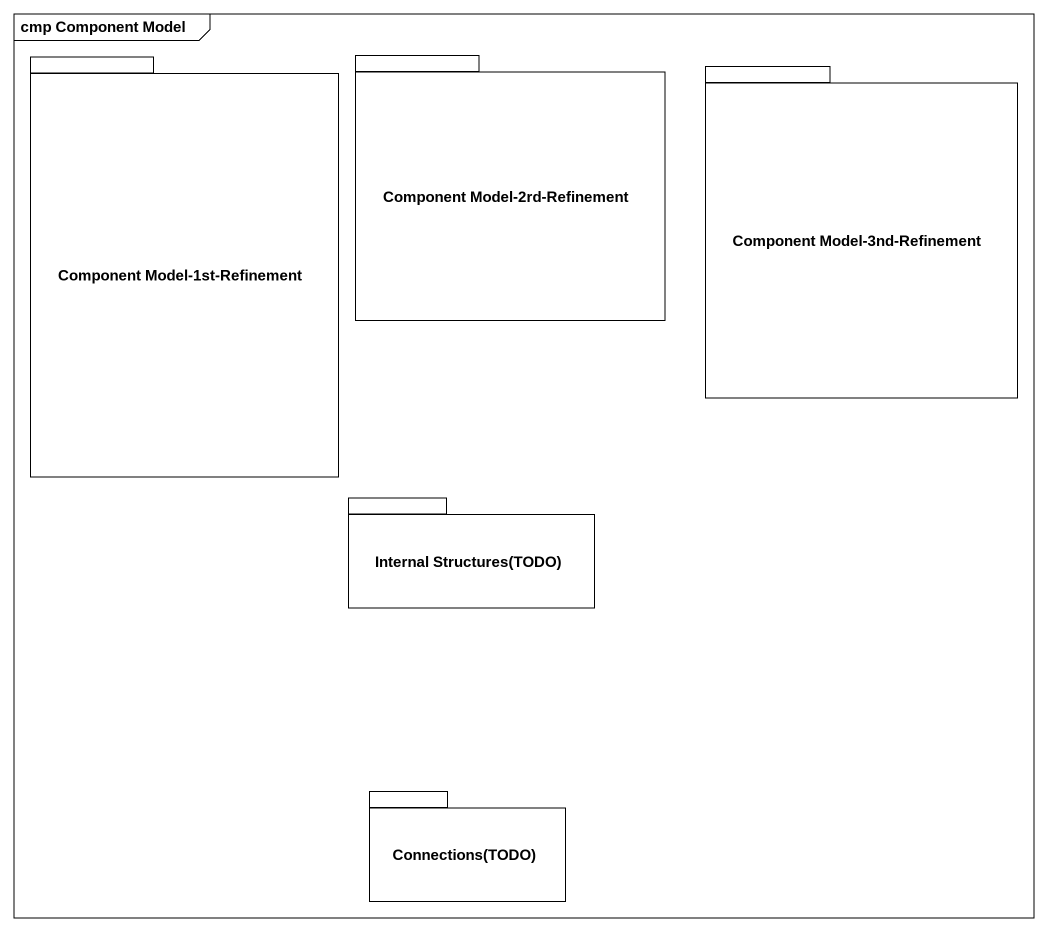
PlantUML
@startuml
mainframe cmp Component Model
package "Component Model-1st-Refinement" as Component_Model_1st {
}
package "Component Model-2rd-Refinement" as Component_Model_2rd {
}
package "Component Model-3nd-Refinement" as Component_Model_3nd {
}
package "Internal Structures(TODO)" as Internal_Structures_TODO {
}
package "Connections(TODO)" as Connections_TODO {
}
@enduml
